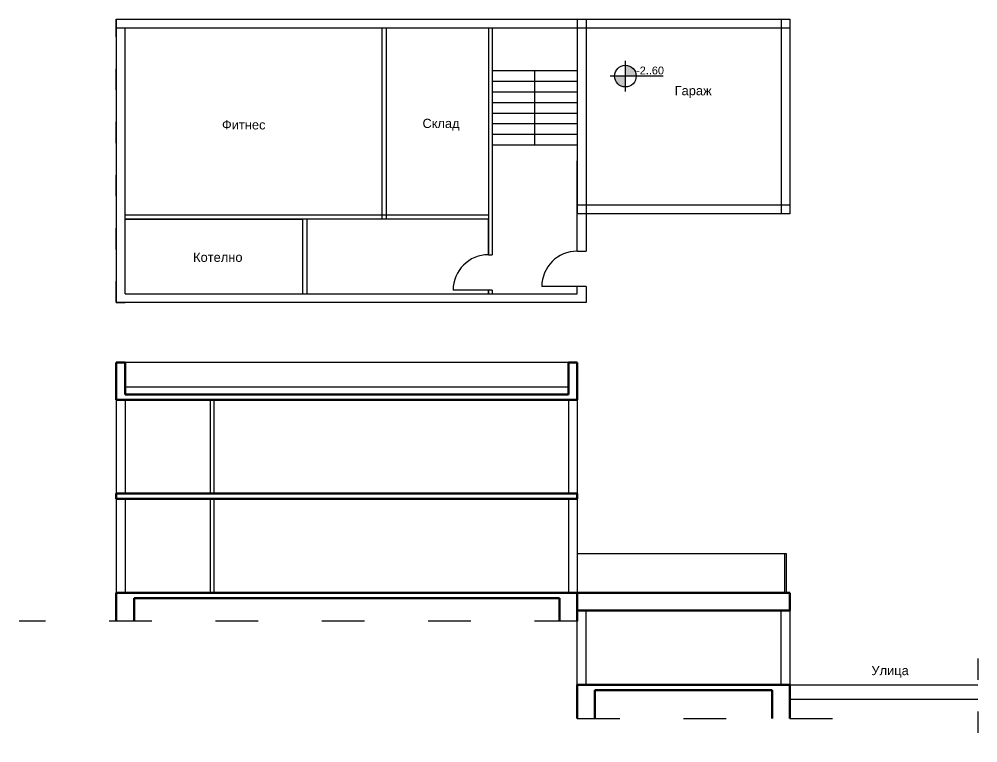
# Model space of a CAD drawing. Header units: metres. Extents: x -368 to -98, y -2399 to -1951.
# Drawn here: x -368.1 to -97.7, y -2399.5 to -2195.2 of the extents above; entities that cross this region are included whole.
import ezdxf

# ---------------------------------------------------------------- set-up
doc = ezdxf.new("R2010")
doc.units = ezdxf.units.M
doc.header["$MEASUREMENT"] = 0
doc.linetypes.add('ACAD_ISO03W100', pattern=[30, 12, -18])
doc.layers.add('konstr1', color=1, linetype='Continuous', lineweight=50)
for name, color, linetype in [('NADPISI', 191, 'Continuous'), ('osi', 3, 'ACAD_ISO03W100'), ('steni1', 6, 'Continuous')]:
    doc.layers.add(name, color=color, linetype=linetype)
doc.styles.get("Standard").update_dxf_attribs({"font": 'arial.ttf'})

msp = doc.modelspace()

# ---------------------------------------------------------------- hatches: boundary and pattern name
at = {"layer": 'NADPISI'}
h = msp.add_hatch(color=256, dxfattribs=at)
h.dxf.hatch_style = 1
h.paths.add_polyline_path([(-197.1, -2208.23), (-197.1, -2211.28), (-194.04, -2211.28, 0.414214)])
h.paths.add_polyline_path([(-200.15, -2211.28, 0.414214), (-197.1, -2214.34), (-197.1, -2211.28)])

# ---------------------------------------------------------------- linework, layer by layer
at = {"layer": 'konstr1'}
for p, q in [((-338.18, -2292.13), (-340.68, -2292.13)), ((-340.68, -2292.13), (-340.68, -2302.63)), ((-338.18, -2301.13), (-338.18, -2292.13)), ((-210.68, -2292.13), (-213.18, -2292.13)), ((-213.18, -2292.13), (-213.18, -2301.13)), ((-210.68, -2302.63), (-210.68, -2292.13)), ((-210.68, -2302.63), (-340.68, -2302.63)), ((-213.18, -2301.13), (-338.18, -2301.13)), ((-210.68, -2329.13), (-340.68, -2329.13)), ((-340.68, -2329.13), (-340.68, -2330.63)), ((-210.68, -2330.63), (-340.68, -2330.63)), ((-210.68, -2330.63), (-210.68, -2329.13)), ((-150.68, -2357.13), (-340.68, -2357.13)), ((-340.68, -2357.13), (-340.68, -2365.13)), ((-340.68, -2357.13), (-340.68, -2365.13)), ((-210.68, -2357.13), (-210.68, -2365.13)), ((-150.68, -2362.13), (-150.68, -2357.13)), ((-215.68, -2358.63), (-335.68, -2358.63)), ((-335.68, -2358.63), (-335.68, -2365.13)), ((-215.68, -2358.63), (-215.68, -2365.13)), ((-210.68, -2362.13), (-150.68, -2362.13)), ((-210.68, -2383.13), (-150.68, -2383.13)), ((-210.68, -2383.13), (-210.68, -2392.63)), ((-205.68, -2392.63), (-205.68, -2384.63)), ((-205.68, -2384.63), (-155.68, -2384.63)), ((-155.68, -2384.63), (-155.68, -2392.63)), ((-150.68, -2383.13), (-150.68, -2392.63))]:
    msp.add_line(p, q, dxfattribs=at)
at = {"layer": 'NADPISI'}
for p, q in [((-197.1, -2215.58), (-197.1, -2206.99)), ((-186.42, -2211.28), (-201.39, -2211.28))]:
    msp.add_line(p, q, dxfattribs=at)
msp.add_circle((-197.1, -2211.28), 3.06, dxfattribs=at)
at = {"layer": 'osi', "ltscale": 0.5}
for p, q in [((-340.68, -2195.2), (-190.68, -2195.2)), ((-340.68, -2275.2), (-340.68, -2195.2)), ((-97.68, -2375.68), (-97.68, -2399.49))]:
    msp.add_line(p, q, dxfattribs=at)
at = {"layer": 'osi'}
for p, q in [((-210.68, -2365.13), (-368.07, -2365.13)), ((-210.68, -2392.63), (-123.22, -2392.63))]:
    msp.add_line(p, q, dxfattribs=at)
at = {"layer": 'steni1'}
for p, q in [((-340.68, -2195.2), (-150.68, -2195.2)), ((-340.68, -2195.2), (-340.68, -2275.2)), ((-210.68, -2195.2), (-210.68, -2250.2)), ((-208.18, -2195.2), (-208.18, -2260.7)), ((-153.18, -2195.2), (-153.18, -2250.2)), ((-150.68, -2195.2), (-150.68, -2250.2)), ((-340.68, -2197.7), (-150.68, -2197.7)), ((-338.18, -2272.7), (-338.18, -2197.7)), ((-265.68, -2251.7), (-265.68, -2197.7)), ((-264.48, -2251.7), (-264.48, -2197.7)), ((-235.68, -2197.7), (-235.68, -2261.7)), ((-234.68, -2197.7), (-234.68, -2261.7)), ((-234.68, -2209.7), (-210.68, -2209.7)), ((-222.68, -2209.7), (-222.68, -2230.7)), ((-234.68, -2212.7), (-210.68, -2212.7)), ((-234.68, -2215.7), (-210.68, -2215.7)), ((-234.68, -2218.7), (-210.68, -2218.7)), ((-234.68, -2221.7), (-210.68, -2221.7)), ((-234.68, -2224.7), (-210.68, -2224.7)), ((-234.68, -2227.7), (-210.68, -2227.7)), ((-234.68, -2230.7), (-210.68, -2230.7)), ((-210.68, -2250.2), (-210.68, -2235.2)), ((-150.68, -2247.7), (-210.68, -2247.7)), ((-235.68, -2250.5), (-338.18, -2250.5)), ((-235.68, -2251.7), (-338.18, -2251.7)), ((-338.18, -2251.7), (-288.18, -2251.7)), ((-288.18, -2251.7), (-288.18, -2272.7)), ((-286.98, -2251.7), (-286.98, -2272.7)), ((-235.68, -2261.7), (-235.68, -2251.7)), ((-150.68, -2250.2), (-210.68, -2250.2)), ((-210.68, -2260.7), (-210.68, -2250.2)), ((-235.68, -2261.7), (-234.68, -2261.7)), ((-210.68, -2260.7), (-208.18, -2260.7)), ((-208.18, -2270.7), (-220.68, -2270.7)), ((-210.68, -2272.7), (-210.68, -2270.7)), ((-210.68, -2272.7), (-210.68, -2270.7)), ((-208.18, -2270.7), (-208.18, -2275.2)), ((-338.18, -2272.7), (-210.68, -2272.7)), ((-234.68, -2271.7), (-245.68, -2271.7)), ((-235.68, -2271.7), (-235.68, -2272.7)), ((-235.68, -2272.7), (-235.68, -2271.7)), ((-234.68, -2271.7), (-234.68, -2272.7)), ((-340.68, -2275.2), (-338.18, -2275.2)), ((-208.18, -2275.2), (-340.68, -2275.2)), ((-213.18, -2292.13), (-338.18, -2292.13)), ((-213.18, -2299.13), (-338.18, -2299.13)), ((-340.68, -2301.13), (-340.68, -2357.13)), ((-338.18, -2302.63), (-338.18, -2329.13)), ((-314.18, -2302.63), (-314.18, -2329.13)), ((-313.18, -2302.63), (-313.18, -2329.13)), ((-213.18, -2302.63), (-213.18, -2329.13)), ((-210.68, -2301.13), (-210.68, -2357.13)), ((-338.18, -2330.63), (-338.18, -2357.13)), ((-314.18, -2330.63), (-314.18, -2357.13)), ((-313.18, -2330.63), (-313.18, -2357.13)), ((-213.18, -2330.63), (-213.18, -2357.13)), ((-152.18, -2346.13), (-210.68, -2346.13)), ((-151.68, -2346.13), (-152.18, -2346.13)), ((-152.18, -2346.13), (-152.18, -2357.13)), ((-151.68, -2357.13), (-151.68, -2346.13)), ((-210.68, -2357.13), (-215.68, -2357.13)), ((-150.68, -2357.13), (-151.68, -2357.13)), ((-210.68, -2383.13), (-210.68, -2362.13)), ((-208.18, -2383.13), (-208.18, -2362.13)), ((-153.18, -2383.13), (-153.18, -2362.13)), ((-150.68, -2362.13), (-150.68, -2383.13)), ((-150.68, -2383.13), (-97.68, -2383.13)), ((-150.68, -2387.13), (-97.68, -2387.13))]:
    msp.add_line(p, q, dxfattribs=at)
for centre in [(-235.68, -2271.7), (-210.68, -2270.7)]:
    msp.add_arc(centre, 10, 90, 180, dxfattribs=at)

# ---------------------------------------------------------------- texts
at = {"layer": 'NADPISI'}
msp.add_text('-2..60', height=2.2, dxfattribs=at).set_placement((-194.06, -2210.79))
at = {"layer": 'steni1'}
for s, p in [('Гараж', (-183.2, -2216.68)), ('Фитнес', (-310.88, -2226.33)), ('Склад', (-254.32, -2225.93)), ('Котелно', (-319.02, -2263.72)), ('Улица', (-127.7, -2380.37))]:
    msp.add_text(s, height=2.598, dxfattribs=at).set_placement(p)

doc.saveas('drawing.dxf')
